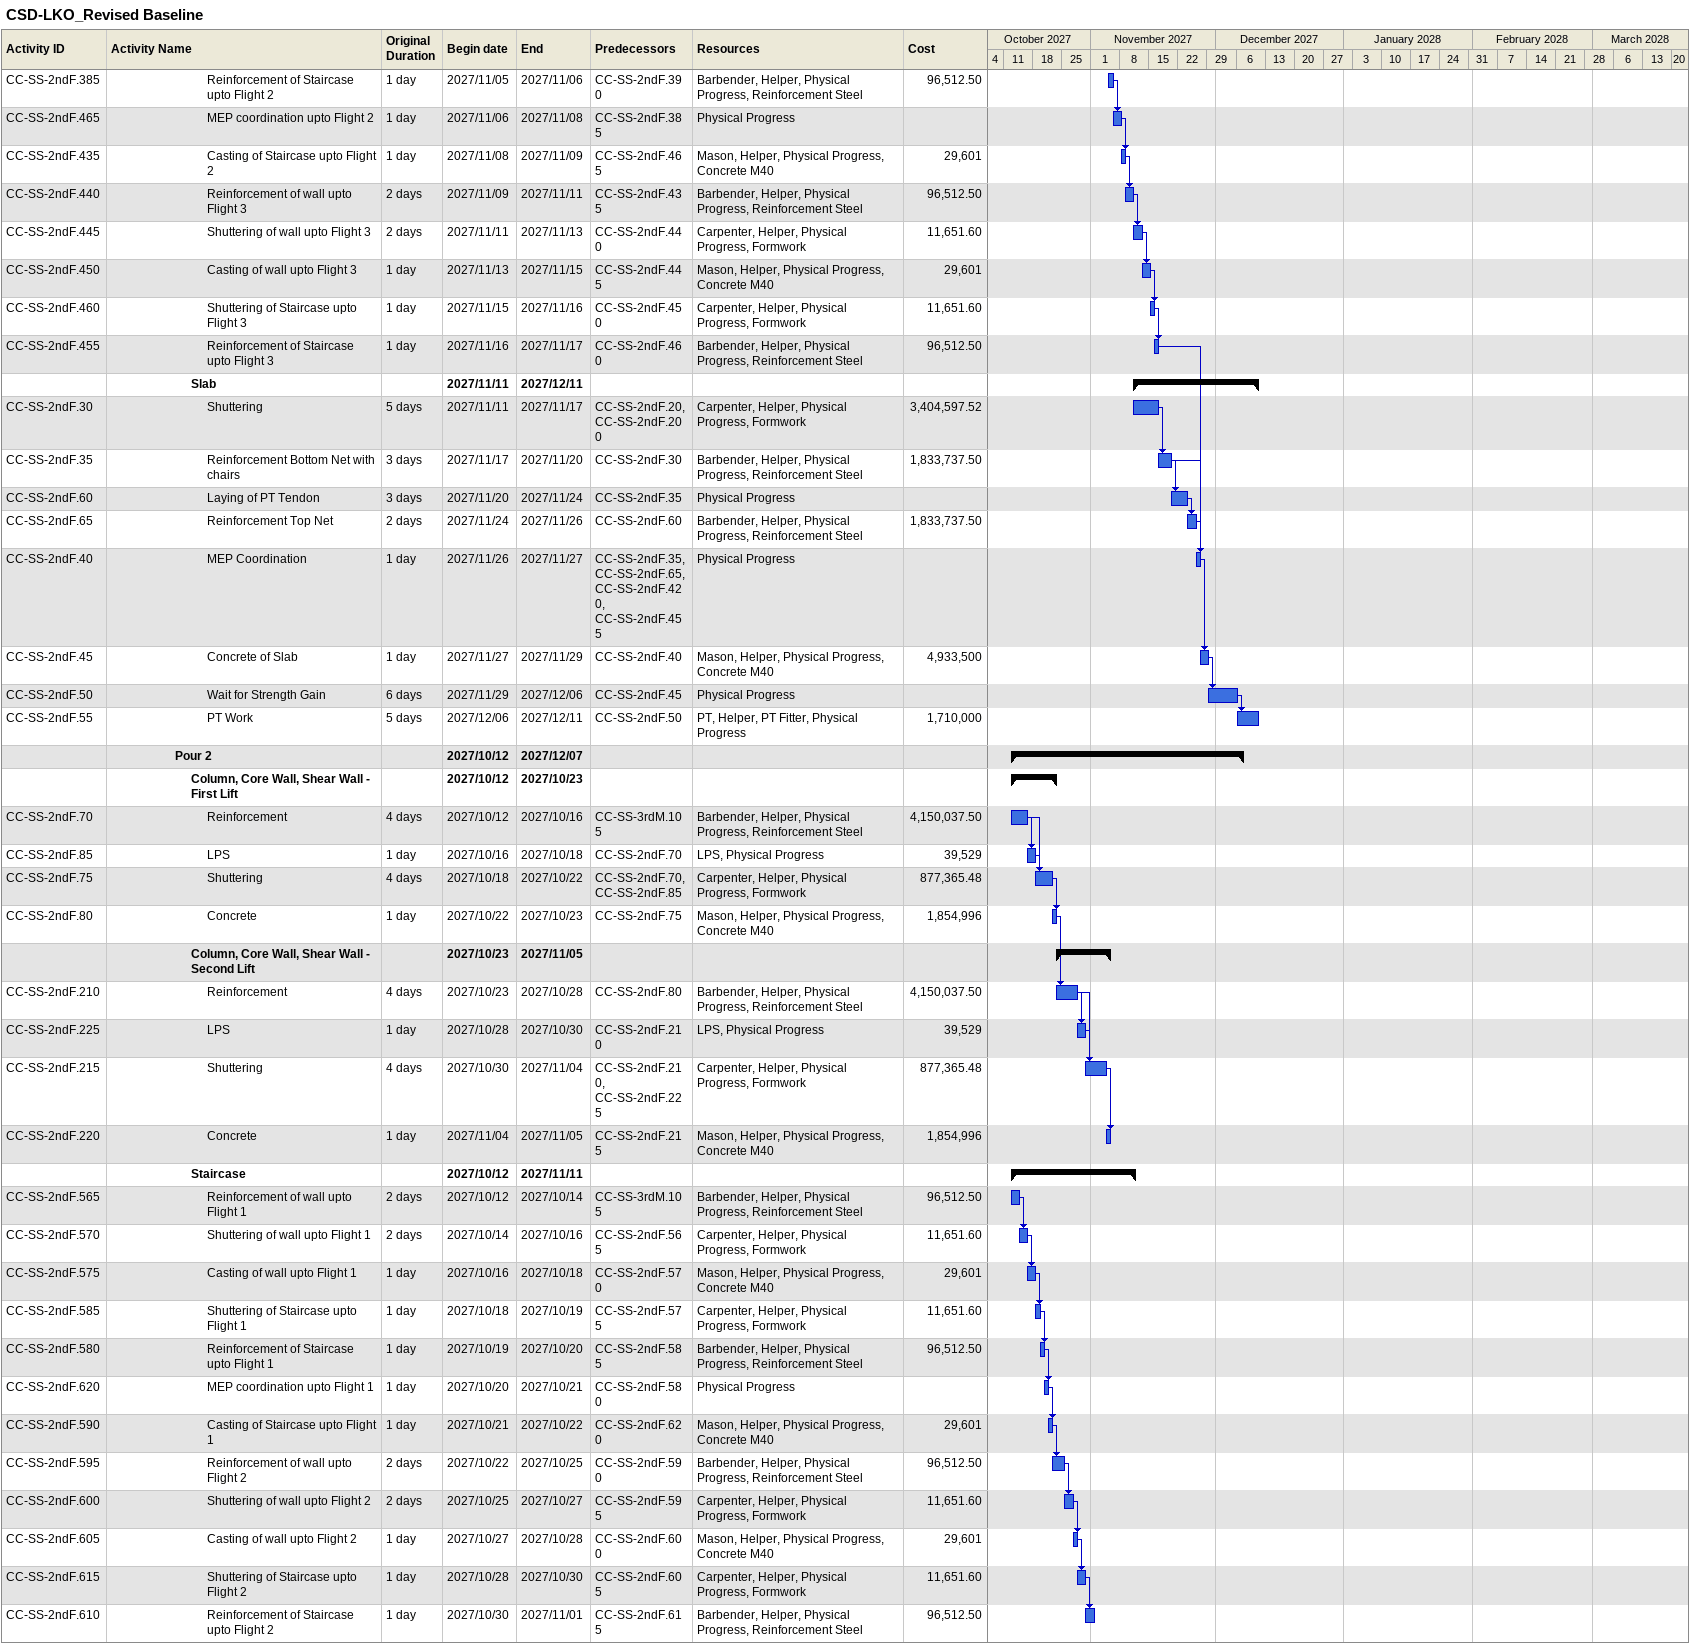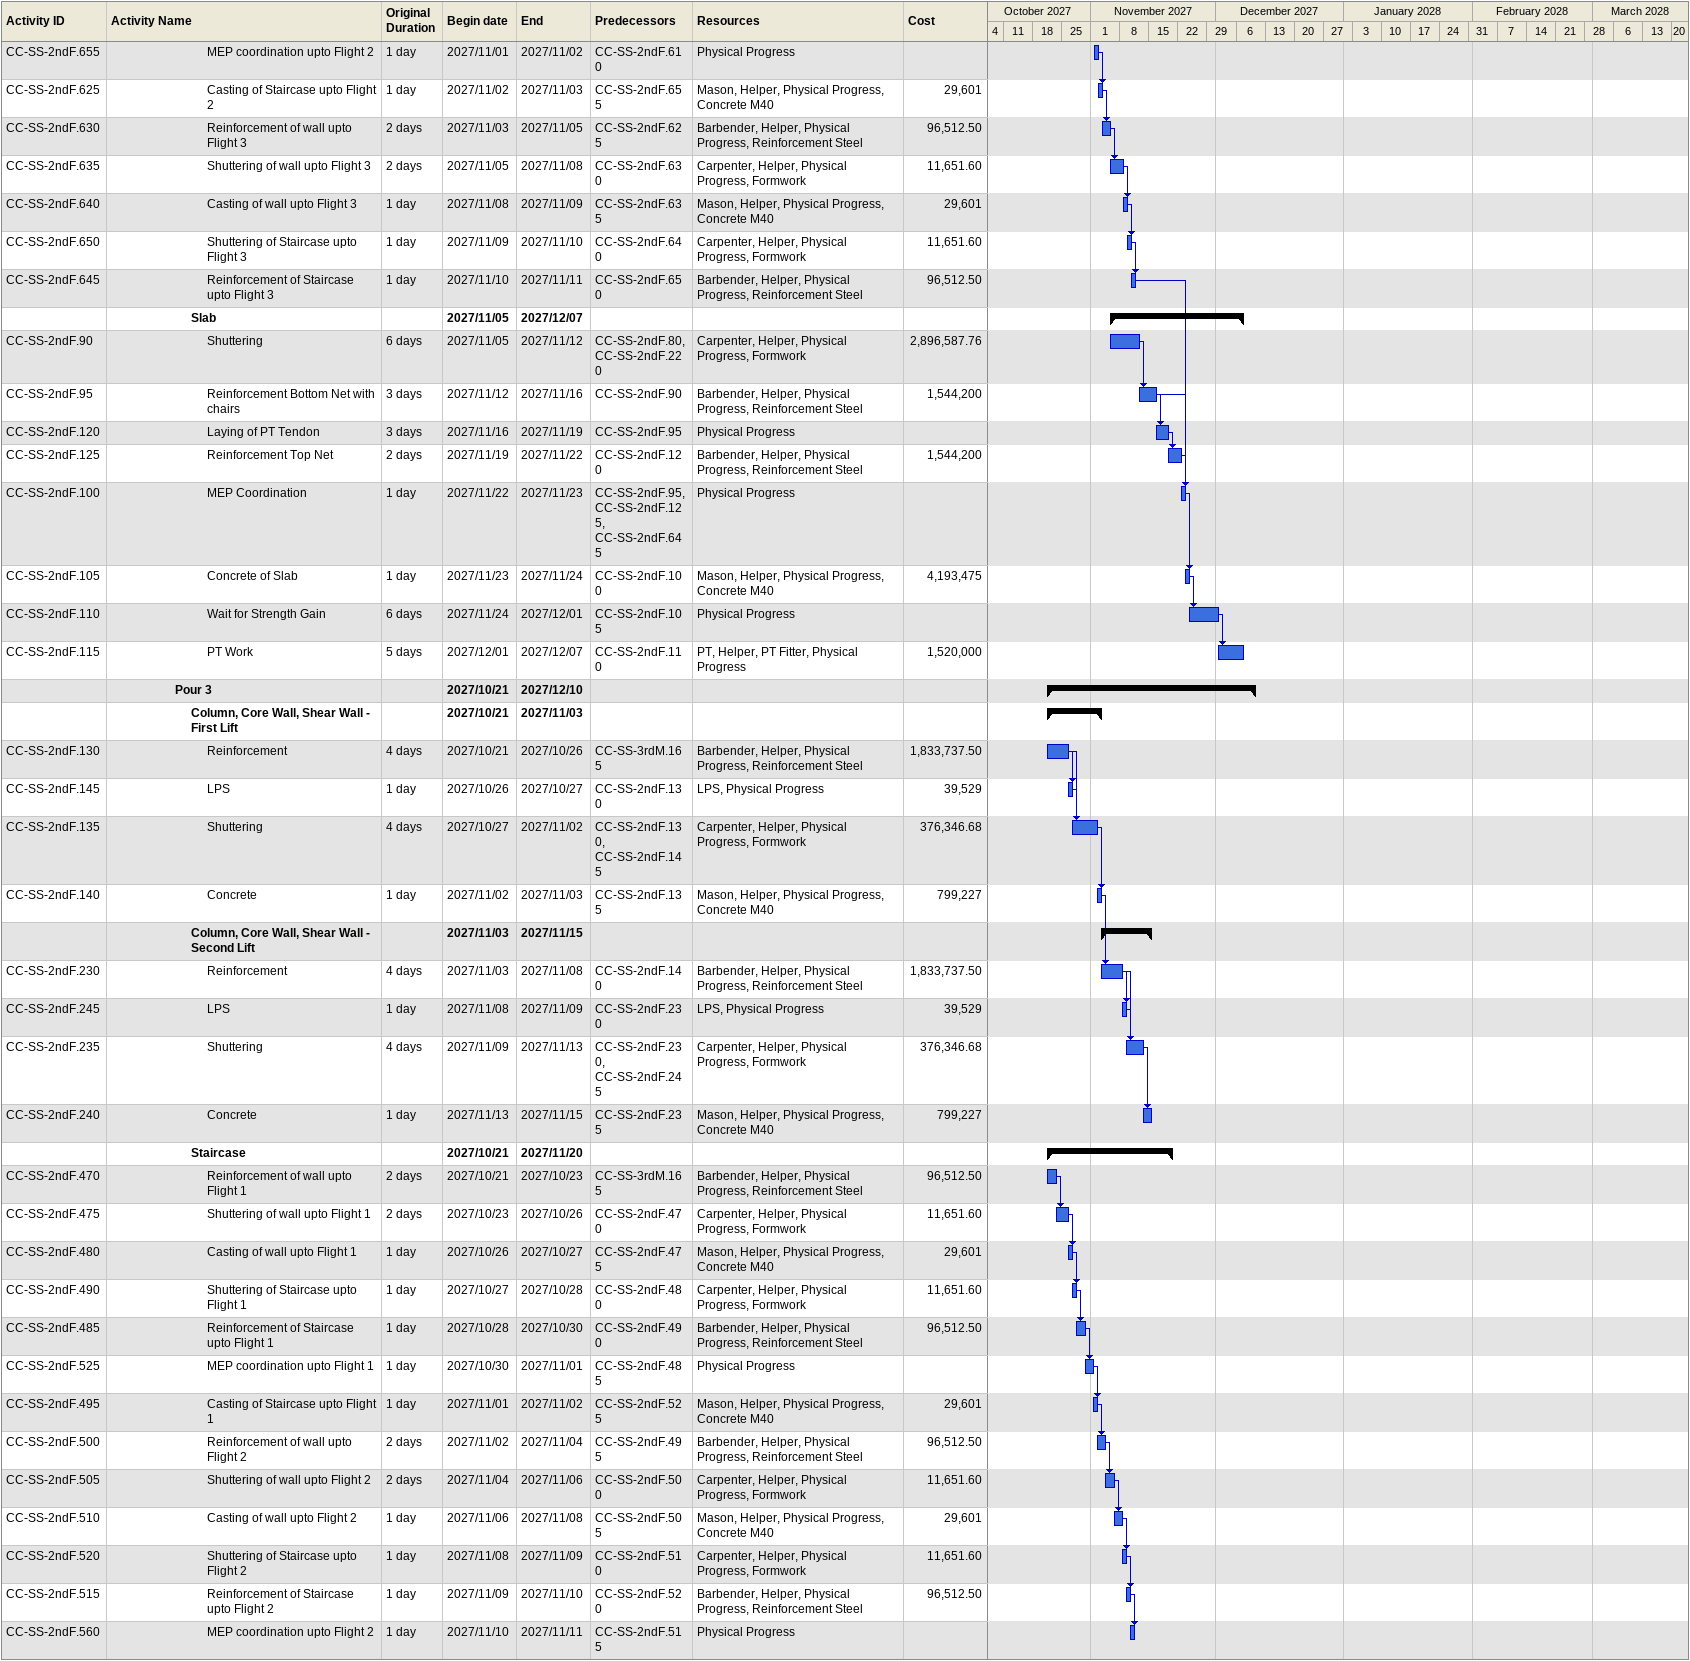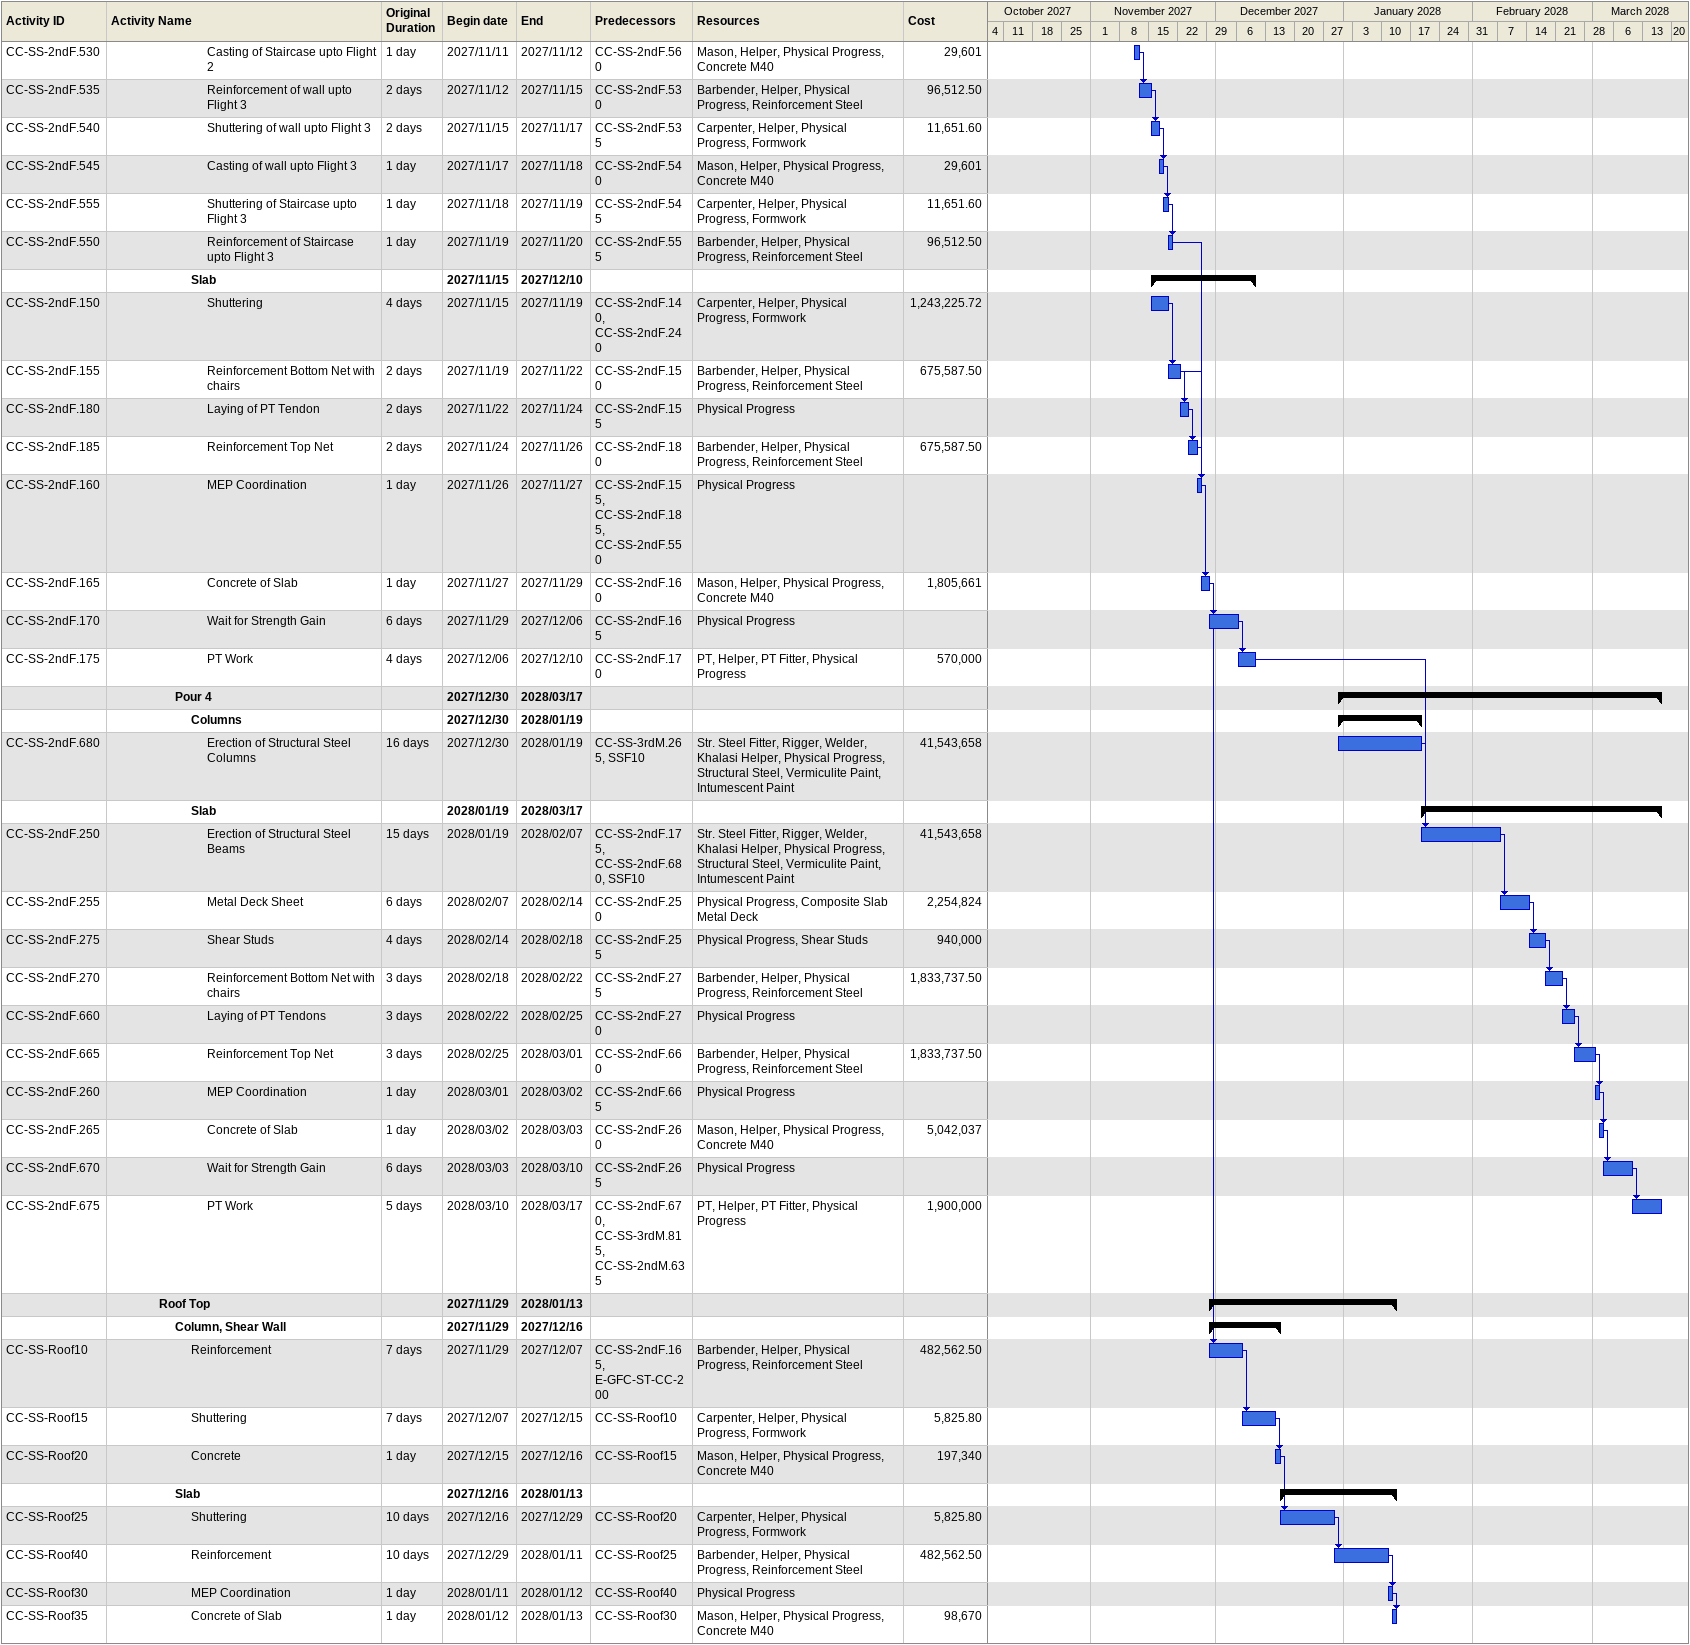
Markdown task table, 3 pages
CSD-LKO_Revised Baseline

| ID | Level | Task | Original duration | Start | Finish | Predecessors | Resources | Cost |
|---|---|---|---|---|---|---|---|---|
| CC-SS-2ndF.385 | 7 | Reinforcement of Staircase upto Flight 2 | 1d | 2027-11-05 | 2027-11-06 | CC-SS-2ndF.390 | Barbender, Helper, Physical Progress, Reinforcement Steel | 96512.50 |
| CC-SS-2ndF.465 | 7 | MEP coordination upto Flight 2 | 1d | 2027-11-06 | 2027-11-08 | CC-SS-2ndF.385 | Physical Progress |  |
| CC-SS-2ndF.435 | 7 | Casting of Staircase upto Flight 2 | 1d | 2027-11-08 | 2027-11-09 | CC-SS-2ndF.465 | Mason, Helper, Physical Progress, Concrete M40 | 29601 |
| CC-SS-2ndF.440 | 7 | Reinforcement of wall upto Flight 3 | 2d | 2027-11-09 | 2027-11-11 | CC-SS-2ndF.435 | Barbender, Helper, Physical Progress, Reinforcement Steel | 96512.50 |
| CC-SS-2ndF.445 | 7 | Shuttering of wall upto Flight 3 | 2d | 2027-11-11 | 2027-11-13 | CC-SS-2ndF.440 | Carpenter, Helper, Physical Progress, Formwork | 11651.60 |
| CC-SS-2ndF.450 | 7 | Casting of wall upto Flight 3 | 1d | 2027-11-13 | 2027-11-15 | CC-SS-2ndF.445 | Mason, Helper, Physical Progress, Concrete M40 | 29601 |
| CC-SS-2ndF.460 | 7 | Shuttering of Staircase upto Flight 3 | 1d | 2027-11-15 | 2027-11-16 | CC-SS-2ndF.450 | Carpenter, Helper, Physical Progress, Formwork | 11651.60 |
| CC-SS-2ndF.455 | 7 | Reinforcement of Staircase upto Flight 3 | 1d | 2027-11-16 | 2027-11-17 | CC-SS-2ndF.460 | Barbender, Helper, Physical Progress, Reinforcement Steel | 96512.50 |
|  | 6 | **Slab** |  | 2027-11-11 | 2027-12-11 |  |  |  |
| CC-SS-2ndF.30 | 7 | Shuttering | 5d | 2027-11-11 | 2027-11-17 | CC-SS-2ndF.20, CC-SS-2ndF.200 | Carpenter, Helper, Physical Progress, Formwork | 3404597.52 |
| CC-SS-2ndF.35 | 7 | Reinforcement Bottom Net with chairs | 3d | 2027-11-17 | 2027-11-20 | CC-SS-2ndF.30 | Barbender, Helper, Physical Progress, Reinforcement Steel | 1833737.50 |
| CC-SS-2ndF.60 | 7 | Laying of PT Tendon | 3d | 2027-11-20 | 2027-11-24 | CC-SS-2ndF.35 | Physical Progress |  |
| CC-SS-2ndF.65 | 7 | Reinforcement Top Net | 2d | 2027-11-24 | 2027-11-26 | CC-SS-2ndF.60 | Barbender, Helper, Physical Progress, Reinforcement Steel | 1833737.50 |
| CC-SS-2ndF.40 | 7 | MEP Coordination | 1d | 2027-11-26 | 2027-11-27 | CC-SS-2ndF.35, CC-SS-2ndF.65, CC-SS-2ndF.420, CC-SS-2ndF.455 | Physical Progress |  |
| CC-SS-2ndF.45 | 7 | Concrete of Slab | 1d | 2027-11-27 | 2027-11-29 | CC-SS-2ndF.40 | Mason, Helper, Physical Progress, Concrete M40 | 4933500 |
| CC-SS-2ndF.50 | 7 | Wait for Strength Gain | 6d | 2027-11-29 | 2027-12-06 | CC-SS-2ndF.45 | Physical Progress |  |
| CC-SS-2ndF.55 | 7 | PT Work | 5d | 2027-12-06 | 2027-12-11 | CC-SS-2ndF.50 | PT, Helper, PT Fitter, Physical Progress | 1710000 |
|  | 5 | **Pour 2** |  | 2027-10-12 | 2027-12-07 |  |  |  |
|  | 6 | **Column, Core Wall, Shear Wall - First Lift** |  | 2027-10-12 | 2027-10-23 |  |  |  |
| CC-SS-2ndF.70 | 7 | Reinforcement | 4d | 2027-10-12 | 2027-10-16 | CC-SS-3rdM.105 | Barbender, Helper, Physical Progress, Reinforcement Steel | 4150037.50 |
| CC-SS-2ndF.85 | 7 | LPS | 1d | 2027-10-16 | 2027-10-18 | CC-SS-2ndF.70 | LPS, Physical Progress | 39529 |
| CC-SS-2ndF.75 | 7 | Shuttering | 4d | 2027-10-18 | 2027-10-22 | CC-SS-2ndF.70, CC-SS-2ndF.85 | Carpenter, Helper, Physical Progress, Formwork | 877365.48 |
| CC-SS-2ndF.80 | 7 | Concrete | 1d | 2027-10-22 | 2027-10-23 | CC-SS-2ndF.75 | Mason, Helper, Physical Progress, Concrete M40 | 1854996 |
|  | 6 | **Column, Core Wall, Shear Wall - Second Lift** |  | 2027-10-23 | 2027-11-05 |  |  |  |
| CC-SS-2ndF.210 | 7 | Reinforcement | 4d | 2027-10-23 | 2027-10-28 | CC-SS-2ndF.80 | Barbender, Helper, Physical Progress, Reinforcement Steel | 4150037.50 |
| CC-SS-2ndF.225 | 7 | LPS | 1d | 2027-10-28 | 2027-10-30 | CC-SS-2ndF.210 | LPS, Physical Progress | 39529 |
| CC-SS-2ndF.215 | 7 | Shuttering | 4d | 2027-10-30 | 2027-11-04 | CC-SS-2ndF.210, CC-SS-2ndF.225 | Carpenter, Helper, Physical Progress, Formwork | 877365.48 |
| CC-SS-2ndF.220 | 7 | Concrete | 1d | 2027-11-04 | 2027-11-05 | CC-SS-2ndF.215 | Mason, Helper, Physical Progress, Concrete M40 | 1854996 |
|  | 6 | **Staircase** |  | 2027-10-12 | 2027-11-11 |  |  |  |
| CC-SS-2ndF.565 | 7 | Reinforcement of wall upto Flight 1 | 2d | 2027-10-12 | 2027-10-14 | CC-SS-3rdM.105 | Barbender, Helper, Physical Progress, Reinforcement Steel | 96512.50 |
| CC-SS-2ndF.570 | 7 | Shuttering of wall upto Flight 1 | 2d | 2027-10-14 | 2027-10-16 | CC-SS-2ndF.565 | Carpenter, Helper, Physical Progress, Formwork | 11651.60 |
| CC-SS-2ndF.575 | 7 | Casting of wall upto Flight 1 | 1d | 2027-10-16 | 2027-10-18 | CC-SS-2ndF.570 | Mason, Helper, Physical Progress, Concrete M40 | 29601 |
| CC-SS-2ndF.585 | 7 | Shuttering of Staircase upto Flight 1 | 1d | 2027-10-18 | 2027-10-19 | CC-SS-2ndF.575 | Carpenter, Helper, Physical Progress, Formwork | 11651.60 |
| CC-SS-2ndF.580 | 7 | Reinforcement of Staircase upto Flight 1 | 1d | 2027-10-19 | 2027-10-20 | CC-SS-2ndF.585 | Barbender, Helper, Physical Progress, Reinforcement Steel | 96512.50 |
| CC-SS-2ndF.620 | 7 | MEP coordination upto Flight 1 | 1d | 2027-10-20 | 2027-10-21 | CC-SS-2ndF.580 | Physical Progress |  |
| CC-SS-2ndF.590 | 7 | Casting of Staircase upto Flight 1 | 1d | 2027-10-21 | 2027-10-22 | CC-SS-2ndF.620 | Mason, Helper, Physical Progress, Concrete M40 | 29601 |
| CC-SS-2ndF.595 | 7 | Reinforcement of wall upto Flight 2 | 2d | 2027-10-22 | 2027-10-25 | CC-SS-2ndF.590 | Barbender, Helper, Physical Progress, Reinforcement Steel | 96512.50 |
| CC-SS-2ndF.600 | 7 | Shuttering of wall upto Flight 2 | 2d | 2027-10-25 | 2027-10-27 | CC-SS-2ndF.595 | Carpenter, Helper, Physical Progress, Formwork | 11651.60 |
| CC-SS-2ndF.605 | 7 | Casting of wall upto Flight 2 | 1d | 2027-10-27 | 2027-10-28 | CC-SS-2ndF.600 | Mason, Helper, Physical Progress, Concrete M40 | 29601 |
| CC-SS-2ndF.615 | 7 | Shuttering of Staircase upto Flight 2 | 1d | 2027-10-28 | 2027-10-30 | CC-SS-2ndF.605 | Carpenter, Helper, Physical Progress, Formwork | 11651.60 |
| CC-SS-2ndF.610 | 7 | Reinforcement of Staircase upto Flight 2 | 1d | 2027-10-30 | 2027-11-01 | CC-SS-2ndF.615 | Barbender, Helper, Physical Progress, Reinforcement Steel | 96512.50 |
| CC-SS-2ndF.655 | 7 | MEP coordination upto Flight 2 | 1d | 2027-11-01 | 2027-11-02 | CC-SS-2ndF.610 | Physical Progress |  |
| CC-SS-2ndF.625 | 7 | Casting of Staircase upto Flight 2 | 1d | 2027-11-02 | 2027-11-03 | CC-SS-2ndF.655 | Mason, Helper, Physical Progress, Concrete M40 | 29601 |
| CC-SS-2ndF.630 | 7 | Reinforcement of wall upto Flight 3 | 2d | 2027-11-03 | 2027-11-05 | CC-SS-2ndF.625 | Barbender, Helper, Physical Progress, Reinforcement Steel | 96512.50 |
| CC-SS-2ndF.635 | 7 | Shuttering of wall upto Flight 3 | 2d | 2027-11-05 | 2027-11-08 | CC-SS-2ndF.630 | Carpenter, Helper, Physical Progress, Formwork | 11651.60 |
| CC-SS-2ndF.640 | 7 | Casting of wall upto Flight 3 | 1d | 2027-11-08 | 2027-11-09 | CC-SS-2ndF.635 | Mason, Helper, Physical Progress, Concrete M40 | 29601 |
| CC-SS-2ndF.650 | 7 | Shuttering of Staircase upto Flight 3 | 1d | 2027-11-09 | 2027-11-10 | CC-SS-2ndF.640 | Carpenter, Helper, Physical Progress, Formwork | 11651.60 |
| CC-SS-2ndF.645 | 7 | Reinforcement of Staircase upto Flight 3 | 1d | 2027-11-10 | 2027-11-11 | CC-SS-2ndF.650 | Barbender, Helper, Physical Progress, Reinforcement Steel | 96512.50 |
|  | 6 | **Slab** |  | 2027-11-05 | 2027-12-07 |  |  |  |
| CC-SS-2ndF.90 | 7 | Shuttering | 6d | 2027-11-05 | 2027-11-12 | CC-SS-2ndF.80, CC-SS-2ndF.220 | Carpenter, Helper, Physical Progress, Formwork | 2896587.76 |
| CC-SS-2ndF.95 | 7 | Reinforcement Bottom Net with chairs | 3d | 2027-11-12 | 2027-11-16 | CC-SS-2ndF.90 | Barbender, Helper, Physical Progress, Reinforcement Steel | 1544200 |
| CC-SS-2ndF.120 | 7 | Laying of PT Tendon | 3d | 2027-11-16 | 2027-11-19 | CC-SS-2ndF.95 | Physical Progress |  |
| CC-SS-2ndF.125 | 7 | Reinforcement Top Net | 2d | 2027-11-19 | 2027-11-22 | CC-SS-2ndF.120 | Barbender, Helper, Physical Progress, Reinforcement Steel | 1544200 |
| CC-SS-2ndF.100 | 7 | MEP Coordination | 1d | 2027-11-22 | 2027-11-23 | CC-SS-2ndF.95, CC-SS-2ndF.125, CC-SS-2ndF.645 | Physical Progress |  |
| CC-SS-2ndF.105 | 7 | Concrete of Slab | 1d | 2027-11-23 | 2027-11-24 | CC-SS-2ndF.100 | Mason, Helper, Physical Progress, Concrete M40 | 4193475 |
| CC-SS-2ndF.110 | 7 | Wait for Strength Gain | 6d | 2027-11-24 | 2027-12-01 | CC-SS-2ndF.105 | Physical Progress |  |
| CC-SS-2ndF.115 | 7 | PT Work | 5d | 2027-12-01 | 2027-12-07 | CC-SS-2ndF.110 | PT, Helper, PT Fitter, Physical Progress | 1520000 |
|  | 5 | **Pour 3** |  | 2027-10-21 | 2027-12-10 |  |  |  |
|  | 6 | **Column, Core Wall, Shear Wall - First Lift** |  | 2027-10-21 | 2027-11-03 |  |  |  |
| CC-SS-2ndF.130 | 7 | Reinforcement | 4d | 2027-10-21 | 2027-10-26 | CC-SS-3rdM.165 | Barbender, Helper, Physical Progress, Reinforcement Steel | 1833737.50 |
| CC-SS-2ndF.145 | 7 | LPS | 1d | 2027-10-26 | 2027-10-27 | CC-SS-2ndF.130 | LPS, Physical Progress | 39529 |
| CC-SS-2ndF.135 | 7 | Shuttering | 4d | 2027-10-27 | 2027-11-02 | CC-SS-2ndF.130, CC-SS-2ndF.145 | Carpenter, Helper, Physical Progress, Formwork | 376346.68 |
| CC-SS-2ndF.140 | 7 | Concrete | 1d | 2027-11-02 | 2027-11-03 | CC-SS-2ndF.135 | Mason, Helper, Physical Progress, Concrete M40 | 799227 |
|  | 6 | **Column, Core Wall, Shear Wall - Second Lift** |  | 2027-11-03 | 2027-11-15 |  |  |  |
| CC-SS-2ndF.230 | 7 | Reinforcement | 4d | 2027-11-03 | 2027-11-08 | CC-SS-2ndF.140 | Barbender, Helper, Physical Progress, Reinforcement Steel | 1833737.50 |
| CC-SS-2ndF.245 | 7 | LPS | 1d | 2027-11-08 | 2027-11-09 | CC-SS-2ndF.230 | LPS, Physical Progress | 39529 |
| CC-SS-2ndF.235 | 7 | Shuttering | 4d | 2027-11-09 | 2027-11-13 | CC-SS-2ndF.230, CC-SS-2ndF.245 | Carpenter, Helper, Physical Progress, Formwork | 376346.68 |
| CC-SS-2ndF.240 | 7 | Concrete | 1d | 2027-11-13 | 2027-11-15 | CC-SS-2ndF.235 | Mason, Helper, Physical Progress, Concrete M40 | 799227 |
|  | 6 | **Staircase** |  | 2027-10-21 | 2027-11-20 |  |  |  |
| CC-SS-2ndF.470 | 7 | Reinforcement of wall upto Flight 1 | 2d | 2027-10-21 | 2027-10-23 | CC-SS-3rdM.165 | Barbender, Helper, Physical Progress, Reinforcement Steel | 96512.50 |
| CC-SS-2ndF.475 | 7 | Shuttering of wall upto Flight 1 | 2d | 2027-10-23 | 2027-10-26 | CC-SS-2ndF.470 | Carpenter, Helper, Physical Progress, Formwork | 11651.60 |
| CC-SS-2ndF.480 | 7 | Casting of wall upto Flight 1 | 1d | 2027-10-26 | 2027-10-27 | CC-SS-2ndF.475 | Mason, Helper, Physical Progress, Concrete M40 | 29601 |
| CC-SS-2ndF.490 | 7 | Shuttering of Staircase upto Flight 1 | 1d | 2027-10-27 | 2027-10-28 | CC-SS-2ndF.480 | Carpenter, Helper, Physical Progress, Formwork | 11651.60 |
| CC-SS-2ndF.485 | 7 | Reinforcement of Staircase upto Flight 1 | 1d | 2027-10-28 | 2027-10-30 | CC-SS-2ndF.490 | Barbender, Helper, Physical Progress, Reinforcement Steel | 96512.50 |
| CC-SS-2ndF.525 | 7 | MEP coordination upto Flight 1 | 1d | 2027-10-30 | 2027-11-01 | CC-SS-2ndF.485 | Physical Progress |  |
| CC-SS-2ndF.495 | 7 | Casting of Staircase upto Flight 1 | 1d | 2027-11-01 | 2027-11-02 | CC-SS-2ndF.525 | Mason, Helper, Physical Progress, Concrete M40 | 29601 |
| CC-SS-2ndF.500 | 7 | Reinforcement of wall upto Flight 2 | 2d | 2027-11-02 | 2027-11-04 | CC-SS-2ndF.495 | Barbender, Helper, Physical Progress, Reinforcement Steel | 96512.50 |
| CC-SS-2ndF.505 | 7 | Shuttering of wall upto Flight 2 | 2d | 2027-11-04 | 2027-11-06 | CC-SS-2ndF.500 | Carpenter, Helper, Physical Progress, Formwork | 11651.60 |
| CC-SS-2ndF.510 | 7 | Casting of wall upto Flight 2 | 1d | 2027-11-06 | 2027-11-08 | CC-SS-2ndF.505 | Mason, Helper, Physical Progress, Concrete M40 | 29601 |
| CC-SS-2ndF.520 | 7 | Shuttering of Staircase upto Flight 2 | 1d | 2027-11-08 | 2027-11-09 | CC-SS-2ndF.510 | Carpenter, Helper, Physical Progress, Formwork | 11651.60 |
| CC-SS-2ndF.515 | 7 | Reinforcement of Staircase upto Flight 2 | 1d | 2027-11-09 | 2027-11-10 | CC-SS-2ndF.520 | Barbender, Helper, Physical Progress, Reinforcement Steel | 96512.50 |
| CC-SS-2ndF.560 | 7 | MEP coordination upto Flight 2 | 1d | 2027-11-10 | 2027-11-11 | CC-SS-2ndF.515 | Physical Progress |  |
| CC-SS-2ndF.530 | 7 | Casting of Staircase upto Flight 2 | 1d | 2027-11-11 | 2027-11-12 | CC-SS-2ndF.560 | Mason, Helper, Physical Progress, Concrete M40 | 29601 |
| CC-SS-2ndF.535 | 7 | Reinforcement of wall upto Flight 3 | 2d | 2027-11-12 | 2027-11-15 | CC-SS-2ndF.530 | Barbender, Helper, Physical Progress, Reinforcement Steel | 96512.50 |
| CC-SS-2ndF.540 | 7 | Shuttering of wall upto Flight 3 | 2d | 2027-11-15 | 2027-11-17 | CC-SS-2ndF.535 | Carpenter, Helper, Physical Progress, Formwork | 11651.60 |
| CC-SS-2ndF.545 | 7 | Casting of wall upto Flight 3 | 1d | 2027-11-17 | 2027-11-18 | CC-SS-2ndF.540 | Mason, Helper, Physical Progress, Concrete M40 | 29601 |
| CC-SS-2ndF.555 | 7 | Shuttering of Staircase upto Flight 3 | 1d | 2027-11-18 | 2027-11-19 | CC-SS-2ndF.545 | Carpenter, Helper, Physical Progress, Formwork | 11651.60 |
| CC-SS-2ndF.550 | 7 | Reinforcement of Staircase upto Flight 3 | 1d | 2027-11-19 | 2027-11-20 | CC-SS-2ndF.555 | Barbender, Helper, Physical Progress, Reinforcement Steel | 96512.50 |
|  | 6 | **Slab** |  | 2027-11-15 | 2027-12-10 |  |  |  |
| CC-SS-2ndF.150 | 7 | Shuttering | 4d | 2027-11-15 | 2027-11-19 | CC-SS-2ndF.140, CC-SS-2ndF.240 | Carpenter, Helper, Physical Progress, Formwork | 1243225.72 |
| CC-SS-2ndF.155 | 7 | Reinforcement Bottom Net with chairs | 2d | 2027-11-19 | 2027-11-22 | CC-SS-2ndF.150 | Barbender, Helper, Physical Progress, Reinforcement Steel | 675587.50 |
| CC-SS-2ndF.180 | 7 | Laying of PT Tendon | 2d | 2027-11-22 | 2027-11-24 | CC-SS-2ndF.155 | Physical Progress |  |
| CC-SS-2ndF.185 | 7 | Reinforcement Top Net | 2d | 2027-11-24 | 2027-11-26 | CC-SS-2ndF.180 | Barbender, Helper, Physical Progress, Reinforcement Steel | 675587.50 |
| CC-SS-2ndF.160 | 7 | MEP Coordination | 1d | 2027-11-26 | 2027-11-27 | CC-SS-2ndF.155, CC-SS-2ndF.185, CC-SS-2ndF.550 | Physical Progress |  |
| CC-SS-2ndF.165 | 7 | Concrete of Slab | 1d | 2027-11-27 | 2027-11-29 | CC-SS-2ndF.160 | Mason, Helper, Physical Progress, Concrete M40 | 1805661 |
| CC-SS-2ndF.170 | 7 | Wait for Strength Gain | 6d | 2027-11-29 | 2027-12-06 | CC-SS-2ndF.165 | Physical Progress |  |
| CC-SS-2ndF.175 | 7 | PT Work | 4d | 2027-12-06 | 2027-12-10 | CC-SS-2ndF.170 | PT, Helper, PT Fitter, Physical Progress | 570000 |
|  | 5 | **Pour 4** |  | 2027-12-30 | 2028-03-17 |  |  |  |
|  | 6 | **Columns** |  | 2027-12-30 | 2028-01-19 |  |  |  |
| CC-SS-2ndF.680 | 7 | Erection of Structural Steel Columns | 16d | 2027-12-30 | 2028-01-19 | CC-SS-3rdM.265, SSF10 | Str. Steel Fitter, Rigger, Welder, Khalasi Helper, Physical Progress, Structural Steel, Vermiculite Paint, Intumescent Paint | 41543658 |
|  | 6 | **Slab** |  | 2028-01-19 | 2028-03-17 |  |  |  |
| CC-SS-2ndF.250 | 7 | Erection of Structural Steel Beams | 15d | 2028-01-19 | 2028-02-07 | CC-SS-2ndF.175, CC-SS-2ndF.680, SSF10 | Str. Steel Fitter, Rigger, Welder, Khalasi Helper, Physical Progress, Structural Steel, Vermiculite Paint, Intumescent Paint | 41543658 |
| CC-SS-2ndF.255 | 7 | Metal Deck Sheet | 6d | 2028-02-07 | 2028-02-14 | CC-SS-2ndF.250 | Physical Progress, Composite Slab Metal Deck | 2254824 |
| CC-SS-2ndF.275 | 7 | Shear Studs | 4d | 2028-02-14 | 2028-02-18 | CC-SS-2ndF.255 | Physical Progress, Shear Studs | 940000 |
| CC-SS-2ndF.270 | 7 | Reinforcement Bottom Net with chairs | 3d | 2028-02-18 | 2028-02-22 | CC-SS-2ndF.275 | Barbender, Helper, Physical Progress, Reinforcement Steel | 1833737.50 |
| CC-SS-2ndF.660 | 7 | Laying of PT Tendons | 3d | 2028-02-22 | 2028-02-25 | CC-SS-2ndF.270 | Physical Progress |  |
| CC-SS-2ndF.665 | 7 | Reinforcement Top Net | 3d | 2028-02-25 | 2028-03-01 | CC-SS-2ndF.660 | Barbender, Helper, Physical Progress, Reinforcement Steel | 1833737.50 |
| CC-SS-2ndF.260 | 7 | MEP Coordination | 1d | 2028-03-01 | 2028-03-02 | CC-SS-2ndF.665 | Physical Progress |  |
| CC-SS-2ndF.265 | 7 | Concrete of Slab | 1d | 2028-03-02 | 2028-03-03 | CC-SS-2ndF.260 | Mason, Helper, Physical Progress, Concrete M40 | 5042037 |
| CC-SS-2ndF.670 | 7 | Wait for Strength Gain | 6d | 2028-03-03 | 2028-03-10 | CC-SS-2ndF.265 | Physical Progress |  |
| CC-SS-2ndF.675 | 7 | PT Work | 5d | 2028-03-10 | 2028-03-17 | CC-SS-2ndF.670, CC-SS-3rdM.815, CC-SS-2ndM.635 | PT, Helper, PT Fitter, Physical Progress | 1900000 |
|  | 4 | **Roof Top** |  | 2027-11-29 | 2028-01-13 |  |  |  |
|  | 5 | **Column, Shear Wall** |  | 2027-11-29 | 2027-12-16 |  |  |  |
| CC-SS-Roof10 | 6 | Reinforcement | 7d | 2027-11-29 | 2027-12-07 | CC-SS-2ndF.165, E-GFC-ST-CC-200 | Barbender, Helper, Physical Progress, Reinforcement Steel | 482562.50 |
| CC-SS-Roof15 | 6 | Shuttering | 7d | 2027-12-07 | 2027-12-15 | CC-SS-Roof10 | Carpenter, Helper, Physical Progress, Formwork | 5825.80 |
| CC-SS-Roof20 | 6 | Concrete | 1d | 2027-12-15 | 2027-12-16 | CC-SS-Roof15 | Mason, Helper, Physical Progress, Concrete M40 | 197340 |
|  | 5 | **Slab** |  | 2027-12-16 | 2028-01-13 |  |  |  |
| CC-SS-Roof25 | 6 | Shuttering | 10d | 2027-12-16 | 2027-12-29 | CC-SS-Roof20 | Carpenter, Helper, Physical Progress, Formwork | 5825.80 |
| CC-SS-Roof40 | 6 | Reinforcement | 10d | 2027-12-29 | 2028-01-11 | CC-SS-Roof25 | Barbender, Helper, Physical Progress, Reinforcement Steel | 482562.50 |
| CC-SS-Roof30 | 6 | MEP Coordination | 1d | 2028-01-11 | 2028-01-12 | CC-SS-Roof40 | Physical Progress |  |
| CC-SS-Roof35 | 6 | Concrete of Slab | 1d | 2028-01-12 | 2028-01-13 | CC-SS-Roof30 | Mason, Helper, Physical Progress, Concrete M40 | 98670 |
